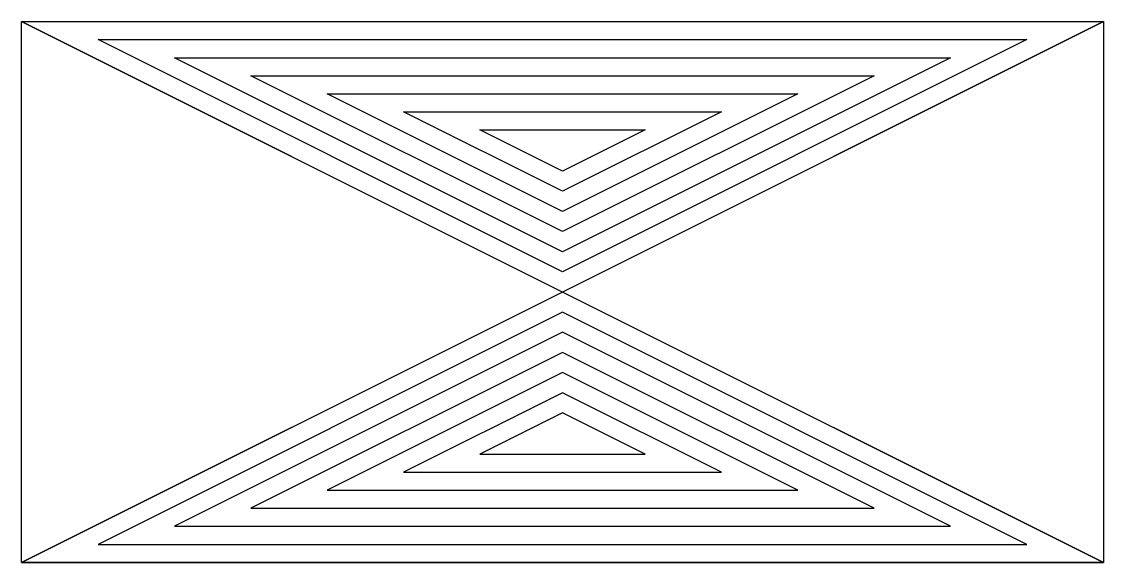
# Model space of a CAD drawing. Header units: millimetres. Extents: x -3 to 3, y 0 to 3.
import ezdxf

# ---------------------------------------------------------------- set-up
doc = ezdxf.new("R2010")
doc.units = ezdxf.units.MM
doc.layers.add('jidou1', color=3, linetype='Continuous')
doc.layers.add('KEISO', color=7, linetype='Continuous')

# ---------------------------------------------------------------- blocks, each defined once
blk = doc.blocks.new('P02h')
at = {"layer": 'KEISO', "color": 3}
for p, q in [((-3, 3), (3, 3)), ((-3, 0), (-3, 3)), ((-3, 0), (3, 3)), ((-3, 3), (3, 0)), ((3, 3), (3, 0)), ((3, 0), (-3, 0))]:
    blk.add_line(p, q, dxfattribs=at)
for points in [[(-3, 3), (3, 3), (0, 1.5)], [(-2.5764, 2.9), (2.5764, 2.9), (0, 1.6118)], [(-2.1528, 2.8), (2.1528, 2.8), (0, 1.7236)], [(-1.7292, 2.7), (1.7292, 2.7), (0, 1.8354)], [(-1.3056, 2.6), (1.3056, 2.6), (0, 1.9472)], [(-0.882, 2.5), (0.882, 2.5), (0, 2.059)], [(-0.4584, 2.4), (0.4584, 2.4), (0, 2.1708)], [(0, 1.5), (-3, 0), (3, 0)], [(0, 1.3882), (-2.5764, 0.1), (2.5764, 0.1)], [(0, 1.2764), (-2.1528, 0.2), (2.1528, 0.2)], [(0, 1.1646), (-1.7292, 0.3), (1.7292, 0.3)], [(0, 1.0528), (-1.3056, 0.4), (1.3056, 0.4)], [(0, 0.941), (-0.882, 0.5), (0.882, 0.5)], [(0, 0.8292), (-0.4584, 0.6), (0.4584, 0.6)]]:
    blk.add_lwpolyline(points, close=True, dxfattribs=at)

msp = doc.modelspace()

# ---------------------------------------------------------------- block references
at = {"layer": 'jidou1', "color": 3, "linetype": 'Continuous'}
msp.add_blockref('P02h', (0, 0), dxfattribs=at)

doc.saveas('drawing.dxf')
